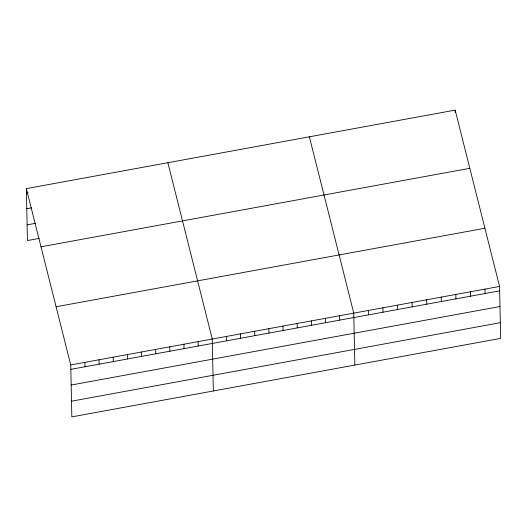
<?xml version="1.0" encoding="UTF-8"?>
<svg xmlns="http://www.w3.org/2000/svg" width="527" height="527" viewBox="0 0 527 527"><rect width="100%" height="100%" fill="white"/><g stroke="black" fill="none" stroke-linecap="round" stroke-linejoin="round"><path stroke-width="0.79" d="M26.35 188.62L455.17 110.117L499.563 286.444L500.65 338.38L71.83 416.883L70.743 364.947L26.35 188.62L27.437 240.556L39.229 238.402M26.442 193.027L28.017 192.737M26.772 208.712L31.488 207.849M27.108 224.871L35.757 223.29M41.001 246.807L469.82 168.304M56.093 306.76L484.912 228.257M70.743 364.947L499.563 286.444M70.835 369.348L499.655 290.845M71.165 385.033L499.985 306.53M71.501 401.199L500.321 322.695M309.369 136.809L353.762 313.13L354.849 365.066M167.863 162.718L212.256 339.039L213.343 390.975M484.985 289.112L485.077 293.519M470.4 291.78L470.492 296.187M455.17 110.117L455.216 112.323M455.822 294.448L455.914 298.855M441.244 297.116L441.336 301.523M426.666 299.784L426.758 304.191M412.081 302.458L412.173 306.859M397.503 305.126L397.595 309.533M382.925 307.794L383.017 312.201M368.347 310.462L368.439 314.869M339.612 315.726L339.704 320.126M325.462 318.315L325.554 322.722M311.312 320.903L311.404 325.311M297.162 323.492L297.254 327.899M283.006 326.088L283.098 330.488M268.856 328.677L268.948 333.084M254.706 331.266L254.798 335.673M240.556 333.854L240.648 338.262M226.406 336.45L226.498 340.857M198.099 341.628L198.192 346.035M183.949 344.223L184.042 348.624M169.799 346.812L169.892 351.219M155.649 349.401L155.742 353.808M141.499 351.99L141.592 356.397M127.35 354.585L127.442 358.986M113.193 357.174L113.285 361.581M99.043 359.763L99.135 364.17M84.893 362.352L84.985 366.759"/></g></svg>
